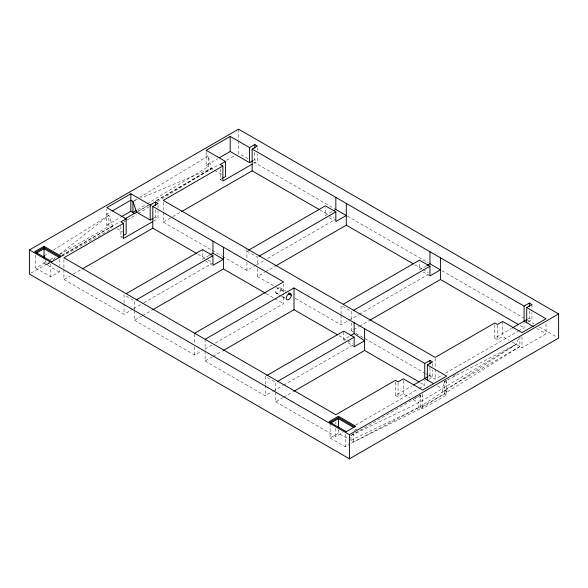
<?xml version="1.0" encoding="UTF-8"?>
<svg xmlns="http://www.w3.org/2000/svg" width="588" height="588" viewBox="0 0 588 588"><rect width="100%" height="100%" fill="white"/><g stroke="black" fill="none" stroke-linecap="round" stroke-linejoin="round"><path stroke-width="0.44" stroke-dasharray="2.94 2.21" d="M519.902 336.248L519.902 346.53L420.545 408.653L418.671 407.572L418.671 402.809L420.545 395.305L422.64 396.51M442.272 392.27L442.272 388.661L444.601 381.414L448.482 379.04M518.543 338.651L516.154 344.362L418.671 407.572L350.573 443.69M49.473 262.417L46.614 264.688L45.327 260.322M53.052 259.58L55.919 257.309M59.498 254.472L108.883 215.304L112.499 226.042L112.499 228.46L106.796 225.167L106.796 209.262M414.9 398.289L420.545 395.305L420.545 408.653L353.616 441.933L350.904 440.375L350.904 435.612L418.671 402.809L516.154 344.362L444.601 381.414L444.197 393.864L420.545 407.521L422.64 408.726L446.292 395.07L446.696 380.186M44.041 255.956L48.672 253.053M53.302 250.15L108.883 215.304L106.796 214.091L110.676 211.856M138.114 213.613L149.036 206.88M149.815 206.403L152.152 204.962M157.613 201.596L211.437 168.44L208.24 155.967L206.145 154.754M453.142 376.195L457.802 373.351M137.643 209.615L146.272 204.359M147.059 203.882L208.24 166.595L208.24 155.967L139.995 197.149M134.505 200.464L139.216 197.627M48.966 263.306L46.614 264.688L49.826 262.924M61.512 255.949L112.499 226.042L114.013 226.917M136.556 212.158L148.374 205.256M156.261 200.655L211.437 168.44L141.377 197.869M350.904 435.612L420.545 395.305M206.145 151.182L206.145 165.39L217.788 158.664M106.796 225.167L120.761 217.104M35.677 255.354L35.677 268.032L46.415 261.858M30.988 273.155L49.282 262.593M62.005 255.251L120.07 221.727M138.356 211.166L148.698 205.197M156.651 200.604L219.486 164.331M226.637 160.201L234.59 155.607M124.142 221.742L126.464 220.397M127.243 219.949L136.556 214.569M35.677 268.032L50.84 276.794L59.204 271.957L59.204 269.245M120.915 226.284L120.915 236.942L122.407 236.075M153.931 217.876L155.423 217.016L158.04 218.523L158.04 210.533M220.265 168.918L220.265 179.575L221.764 178.715M253.288 160.517L254.78 159.649L257.397 161.163L257.397 154.056M153.556 221.11L158.04 218.523M253.663 163.317L257.397 161.163M63.916 269.547L63.916 279.506L70.266 275.846M73.441 274.008L81.372 269.429M163.266 212.18L163.266 222.146L171.997 217.104M172.791 216.649L180.729 212.062M209.21 255.398L202.485 259.279L202.485 249.621M63.916 279.506L124.046 314.227L132.778 309.185M133.572 308.729L143.097 303.232M143.891 302.769L212.944 262.902M134.505 310.604L134.505 320.269L141.649 316.138M142.443 315.683L151.969 310.185M332.102 211.621L325.377 215.502L325.377 207.601M222.47 256.324L246.938 270.451L255.67 265.409M256.464 264.953L264.402 260.366M267.577 258.536L335.836 219.126M257.397 268.584L257.397 276.492L264.541 272.362M265.335 271.906L274.861 266.408M134.505 320.269L194.643 354.983L201.787 350.86M204.962 349.029L212.106 344.906M215.281 343.069L283.541 303.658L283.541 293.699M205.102 351.058L205.102 361.025L212.246 356.901M213.04 356.438L222.565 350.94M426.226 265.967L419.501 269.848L419.501 261.939M295.286 298.366L341.062 324.796L348.206 320.673M349 320.21L358.526 314.712M359.319 314.257L428.373 274.39M351.521 322.93L351.521 330.831L358.665 326.707M359.459 326.252L368.985 320.754M345.171 340.621L343.679 339.585L349.654 336.138M205.102 361.025L265.239 395.746L272.384 391.615M273.177 391.16L282.703 385.662M283.497 385.206L352.55 345.332M275.699 392.123L275.699 401.78L282.843 397.657M283.636 397.201L293.162 391.696M395.445 382.119L395.445 395.445L412.07 385.846M428.468 376.379L429.96 375.519L432.577 377.026L432.577 369.918M494.802 324.76L494.802 338.078L511.42 328.486M527.826 319.012L529.318 318.152L531.934 319.659L531.934 312.559M395.445 395.445L398.061 396.951L403.295 393.931L410.211 397.929M428.843 379.179L432.577 377.026M494.802 338.078L497.419 339.585L502.644 336.571L509.002 340.239M528.193 321.82L531.934 319.659M330.081 423.522L330.081 438.009L338.445 433.18L348.574 439.023M275.699 401.78L335.836 436.502L342.98 432.378M355.674 425.043L418.384 388.844M419.178 388.381L424.734 385.177L424.734 380.193M428.873 375.489L435.186 379.135L442.33 375.012M445.506 373.182L517.734 331.478M518.528 331.022L524.084 327.817L524.084 322.834M330.081 438.009L345.244 446.762L349.809 444.131M519.902 346.53L444.197 390.241L446.292 391.446M512.177 342.069L521.997 347.743L546.046 333.852L546.046 323.194M50.37 259.609L55.11 256.919M59.858 254.222L108.883 226.373L108.883 215.304M61.88 256.294L110.088 229.783M356.842 428.99L353.616 430.695L353.616 429.071M350.904 440.375L418.671 407.572M132.939 201.412L138.004 199.288M248.099 158.811L238.566 153.314L238.566 140.789M253.656 162.023L334.66 208.784M347.361 216.119L428.365 262.887M441.867 270.678L523.658 317.902M527.627 320.195L533.985 323.863M539.541 327.075L557.012 337.159M536.763 328.494L546.046 333.852M320.048 210.012L327.942 214.569M328.729 215.024L334.256 218.214M414.966 264.813L422.066 268.914M422.86 269.37L428.38 272.56M520.137 325.539L524.084 327.817M329.111 217.663L334.337 220.676M423.235 272.001L429.96 275.882M206.145 165.39L213.775 169.792M214.561 170.241L221.588 174.305M220.265 179.575L222.227 180.707M246.938 251.127L257.397 257.169L257.397 265.07M444.601 381.414L446.696 382.626M280.006 287.73L286.135 291.229M281.123 296.271L276.213 293.434L275.699 292.493A3.697 2.131 -60 0 1 279.616 287.613L280.16 287.782A3.697 2.131 -60 0 1 280.924 289.472L284.666 291.626M163.266 222.146L211.415 249.944M212.209 250.4L221.676 255.868M257.397 276.492L275.551 286.973M276.338 287.429L285.812 292.897M351.521 330.831L424.926 373.211M425.719 373.667L428.086 375.034M275.699 292.493L279.432 294.647M282.424 296.374L286.158 298.528M437.56 385.941L442.272 388.661M444.601 389.984L446.696 391.189M281.865 296.705L286.672 299.476M444.197 393.864L446.292 395.07M197.913 254.222L207.41 259.705M208.196 260.161L211.364 261.991M266.136 293.61L274.045 298.182M274.839 298.638L283.541 303.658M339.1 335.741L347.016 340.305M347.809 340.761L352.557 343.502M420.773 382.891L424.734 385.177M205.477 261.006L211.452 264.453M117.049 228.673L123.112 232.172M413.29 399.7L418.671 402.809M120.915 236.942L122.87 238.074M59.204 271.957L44.041 263.204L44.041 259.58M348.162 342.694L354.138 346.832M531.934 304.569L531.934 309.009M529.318 311.052L529.318 318.152M521.997 336.593L521.997 347.743M502.644 321.474L502.644 336.571M497.419 325.377L497.419 339.585M435.186 358.305L435.186 368.272M435.186 369.176L435.186 379.135M432.577 363.707L432.577 366.368M429.96 367.522L429.96 375.519M422.64 394.07L422.64 408.726M403.295 380.612L403.295 393.931M398.061 382.715L398.061 396.951M353.616 433.29L353.616 441.933M351.521 319.416L351.521 311.508L341.062 305.473L341.062 314.257M345.244 434.084L345.244 446.762M343.679 331.977L343.679 339.585M341.062 315.131L341.062 324.796M338.445 429.556L338.445 433.18M335.836 422.008L335.836 423.823M335.836 428.351L335.836 436.502M283.541 283.732L283.541 292.795M275.699 391.24L275.699 382.457L265.239 376.423L265.239 384.324M265.239 385.206L265.239 395.746M257.397 147.838L257.397 150.506M254.78 152.549L254.78 159.649M246.938 249.518L246.938 259.036M246.938 262.549L246.938 270.451M238.566 129.162L238.566 139.893M205.102 339.283L205.102 350.154M194.643 334.153L194.643 343.208M194.643 346.832L194.643 354.983M163.266 202.221L163.266 211.276M158.04 205.205L158.04 209.644M155.423 209.909L155.423 217.016M134.505 309.729L134.505 300.946L124.046 294.904L124.046 302.813M124.046 303.687L124.046 314.227M63.916 259.58L63.916 268.642M59.204 259.279L59.204 265.622M50.84 264.108L50.84 276.794M280.924 289.472A3.793 2.19 -60 0 1 278.91 292.971A3.793 2.19 -60 0 1 276.213 293.434"/><path stroke-width="0.88" d="M136.078 210.57L132.939 212.489L132.939 201.412L130.845 200.207L112.227 210.96M29.4 249.922L238.566 129.162L558.6 313.926L558.6 338.078L349.434 458.838L29.4 274.074L29.4 249.922L349.434 434.686L558.6 313.926M82.166 268.966L152.814 228.181L152.814 206.447L158.04 203.426L155.423 201.919L150.197 204.94L130.845 193.768L106.796 207.652L126.141 218.824L126.141 233.921L123.157 235.648M181.523 211.606L252.164 170.821L252.164 149.087L257.397 146.067L254.78 144.552L249.555 147.573L230.202 136.401L206.145 150.293L225.498 161.465L225.498 176.554L222.507 178.282M51.597 261.858L61.299 256.258L44.041 246.299L34.626 251.73L51.884 261.697M35.412 252.487L44.041 247.504L60.513 257.015M36.434 253.105L44.041 248.717L59.204 257.471M219.339 157.768L230.202 151.498L249.555 162.67L252.539 160.943M121.54 216.656L130.845 211.276L135.108 213.738M124.913 218.876L136.556 212.158L150.197 220.03L153.181 218.31M126.141 218.824L120.915 221.845L123.524 223.352L123.524 238.449L152.814 221.544M225.498 161.465L220.265 164.478L222.881 165.992L222.881 181.089L252.164 164.177M123.524 223.352L63.916 257.772L335.836 414.76L395.445 380.348L398.061 381.855L403.295 378.834L422.64 390.006L446.696 376.122L427.344 364.95L427.344 380.046M222.881 165.992L163.266 200.405L435.186 357.401L494.802 322.981L497.419 324.495L502.644 321.474L521.997 332.646L546.046 318.755L526.701 307.583L526.701 322.68M126.427 293.537L202.485 249.621L212.944 255.655L212.944 265.32L223.403 259.279L212.944 253.244L209.96 254.964M136.093 300.027L212.944 255.655M248.518 250.216L325.377 205.844L335.836 211.878L335.836 221.544L346.295 215.502L335.836 209.468L333.594 210.761M152.762 309.729L223.403 268.944L265.342 293.155M258.977 256.25L335.836 211.878M275.654 265.952L346.295 225.167L413.386 263.902M194.643 333.249L283.541 281.924L152.814 206.447M205.102 339.283L294 287.958L424.734 363.435L429.96 360.422L432.577 361.929L427.344 364.95M223.359 350.485L294 309.7L337.519 334.822M343.443 304.099L419.501 260.183L429.96 266.224L429.96 275.882L440.419 269.848L429.96 263.806L426.969 265.533M353.109 310.596L429.96 266.224M266.827 375.504L343.679 331.132L354.138 337.174L354.138 346.832L364.597 340.797L354.138 333.55L354.138 322.68M369.779 320.291L440.419 279.506L518.565 324.627M350.404 335.704L354.138 333.55M277.279 381.546L354.138 337.174M293.956 391.24L364.597 350.455L419.193 381.98M252.164 149.087L524.084 306.076L529.318 303.055L531.934 304.569L526.701 307.583M346.009 431.835L355.703 426.234L338.445 416.275L329.037 421.706L346.295 431.673M329.824 422.463L338.445 417.48L354.924 426.991M330.846 423.081L338.445 418.685L353.616 427.447M413.651 384.934L427.719 376.812M512.214 328.023L527.076 319.446M533.669 326.7L524.084 321.173L524.084 306.076M252.164 170.821L319.255 209.556M288.965 292.905L290.465 293.765M288.399 293.787L291.383 295.507A3.793 2.19 -60 0 1 289.369 299.013A3.793 2.19 -60 0 1 286.672 299.476L286.158 298.528A3.697 2.131 -60 0 1 288.091 294.492L289.45 293.713L290.619 293.816A3.697 2.131 -60 0 1 291.383 295.507M433.628 383.67L424.734 378.532L424.734 363.435M152.814 228.181L196.333 253.31M132.939 201.412L136.556 212.158M44.041 255.956L44.556 257.706M529.318 303.055L529.318 306.613M440.419 257.772L440.419 279.506M429.96 251.73L429.96 263.806M429.96 360.422L429.96 363.972M364.597 328.721L364.597 350.455M349.434 434.686L349.434 458.838M346.295 203.426L346.295 225.167M338.445 416.275L338.445 417.48M338.445 418.685L338.445 427.748M335.836 197.392L335.836 209.468M294 287.958L294 309.7M254.78 144.552L254.78 148.11M249.555 147.573L249.555 162.67M230.202 136.401L230.202 151.498M223.403 247.203L223.403 268.944M212.944 241.168L212.944 253.244M155.423 201.919L155.423 205.469M150.197 204.94L150.197 220.03M130.845 193.768L130.845 211.276M44.041 246.299L44.041 247.504M44.041 248.717L44.041 257.772"/></g></svg>
